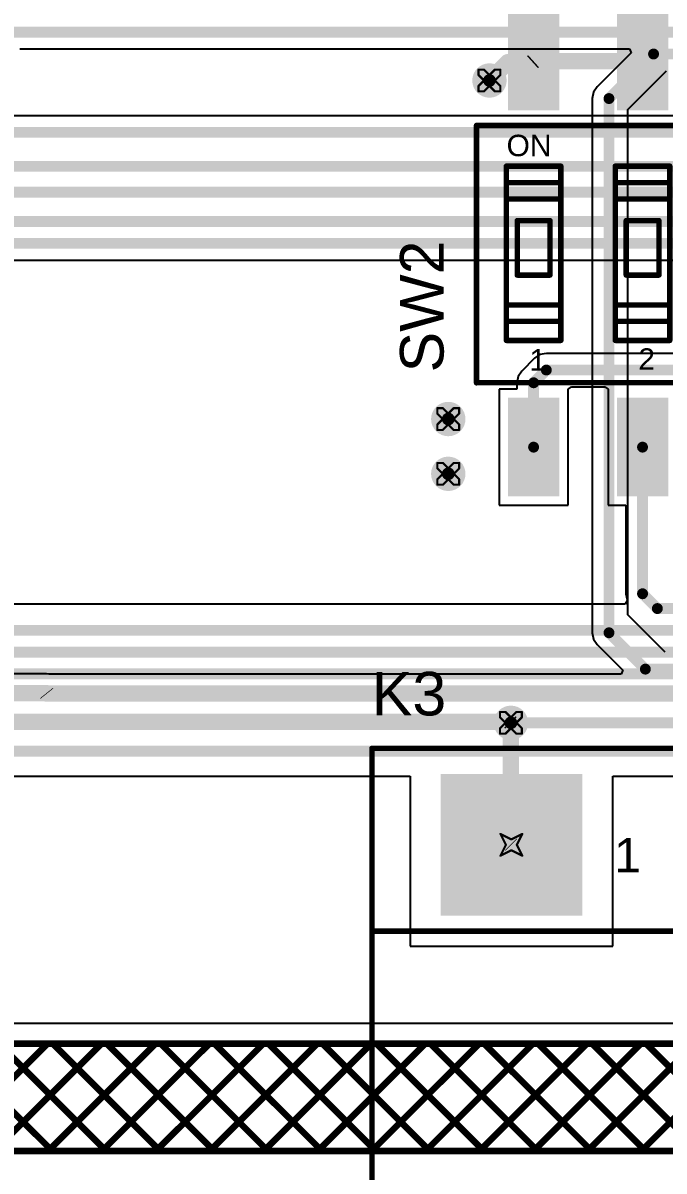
# Model space of a CAD drawing. Header units: inches. Extents: x 0 to 212, y 0 to 208.
# Drawn here: x 3.08 to 3.668, y 1.905 to 2.959 of the extents above; entities that cross this region are included whole.
import ezdxf

# ---------------------------------------------------------------- set-up
doc = ezdxf.new("R2010")
doc.units = ezdxf.units.IN
doc.header["$MEASUREMENT"] = 0
for name, color, linetype in [('Bottom Layer', 5, 'Continuous'), ('Bottom Overlay', 54, 'Continuous'), ('Bottom Solder', 6, 'Continuous'), ('Drill Drawing', 1, 'Continuous'), ('Multi-Layer', 9, 'Continuous'), ('Pad Holes', 156, 'Continuous'), ('Top Layer', 1, 'Continuous'), ('Top Overlay', 2, 'Continuous'), ('Top Paste', 8, 'Continuous'), ('Top Solder', 216, 'Continuous'), ('Via Holes', 16, 'Continuous')]:
    doc.layers.add(name, color=color, linetype=linetype)
doc.styles.add('Arial', font='', dxfattribs={"height": 0.2})
doc.styles.get('Arial').set_extended_font_data('Arial')

# ---------------------------------------------------------------- blocks, each defined once
blk = doc.blocks.new('DSIC02LSGET_22')
at = {"layer": 'Top Layer'}
for points in [[(-0.1339, 0.0717), (-0.1339, 0.0283), (-0.2205, 0.0283), (-0.2205, 0.0717)], [(0.2205, 0.0717), (0.2205, 0.0283), (0.1339, 0.0283), (0.1339, 0.0717)], [(-0.1339, -0.0283), (-0.1339, -0.0717), (-0.2205, -0.0717), (-0.2205, -0.0283)], [(0.2205, -0.0283), (0.2205, -0.0717), (0.1339, -0.0717), (0.1339, -0.0283)]]:
    blk.add_hatch(color=1, dxfattribs=at).paths.add_polyline_path(points)
at = {"layer": 'Top Paste'}
for points in [[(-0.1339, 0.0717), (-0.1339, 0.0283), (-0.2205, 0.0283), (-0.2205, 0.0717)], [(0.2205, 0.0717), (0.2205, 0.0283), (0.1339, 0.0283), (0.1339, 0.0717)], [(-0.1339, -0.0283), (-0.1339, -0.0717), (-0.2205, -0.0717), (-0.2205, -0.0283)], [(0.2205, -0.0283), (0.2205, -0.0717), (0.1339, -0.0717), (0.1339, -0.0283)]]:
    blk.add_hatch(color=8, dxfattribs=at).paths.add_polyline_path(points)
at = {"layer": 'Top Solder'}
for points in [[(-0.1319, 0.0736), (-0.1319, 0.0264), (-0.2224, 0.0264), (-0.2224, 0.0736)], [(0.2224, 0.0736), (0.2224, 0.0264), (0.1319, 0.0264), (0.1319, 0.0736)], [(-0.1319, -0.0264), (-0.1319, -0.0736), (-0.2224, -0.0736), (-0.2224, -0.0264)], [(0.2224, -0.0264), (0.2224, -0.0736), (0.1319, -0.0736), (0.1319, -0.0264)]]:
    blk.add_hatch(color=216, dxfattribs=at).paths.add_polyline_path(points)
at = {"layer": 'Top Overlay', "const_width": 0.005}
for points in [[(-0.1181, 0.1024), (0.1181, 0.1024)], [(-0.1181, 0.1024), (-0.1181, -0.0984)], [(0.1181, 0.1024), (0.1181, -0.0984)], [(-0.0793, 0.075), (0.0807, 0.075)], [(-0.0793, 0.075), (-0.0793, 0.025)], [(-0.0618, 0.075), (-0.0618, 0.025)], [(-0.0468, 0.075), (-0.0468, 0.025)], [(0.0507, 0.075), (0.0507, 0.025)], [(0.0657, 0.075), (0.0657, 0.025)], [(0.0807, 0.075), (0.0807, 0.025)], [(0.0307, 0.065), (-0.0193, 0.065)], [(-0.0193, 0.065), (-0.0193, 0.035)], [(0.0307, 0.065), (0.0307, 0.035)], [(0.0307, 0.035), (-0.0193, 0.035)], [(-0.0793, 0.025), (0.0807, 0.025)], [(-0.0793, -0.025), (0.0807, -0.025)], [(-0.0793, -0.025), (-0.0793, -0.075)], [(-0.0618, -0.025), (-0.0618, -0.075)], [(-0.0468, -0.025), (-0.0468, -0.075)], [(0.0507, -0.025), (0.0507, -0.075)], [(0.0657, -0.025), (0.0657, -0.075)], [(0.0807, -0.025), (0.0807, -0.075)], [(-0.0193, -0.035), (0.0307, -0.035)], [(-0.0193, -0.035), (-0.0193, -0.065)], [(0.0307, -0.035), (0.0307, -0.065)], [(-0.0193, -0.065), (0.0307, -0.065)], [(0.0807, -0.075), (-0.0793, -0.075)], [(-0.1181, -0.0984), (0.1181, -0.0984)]]:
    blk.add_lwpolyline(points, dxfattribs=at)
at = {"layer": 'Top Overlay', "const_width": 0.0025}
for points in [[(-0.1194, 0.1024, 1), (-0.1169, 0.1024, 1)], [(-0.1194, 0.1024, 1), (-0.1169, 0.1024, 1)], [(0.1169, 0.1024, 1), (0.1194, 0.1024, 1)], [(0.1169, 0.1024, 1), (0.1194, 0.1024, 1)], [(-0.0805, 0.075, 1), (-0.078, 0.075, 1)], [(-0.0805, 0.075, 1), (-0.078, 0.075, 1)], [(-0.063, 0.075, 1), (-0.0605, 0.075, 1)], [(-0.048, 0.075, 1), (-0.0455, 0.075, 1)], [(0.0495, 0.075, 1), (0.052, 0.075, 1)], [(0.0645, 0.075, 1), (0.067, 0.075, 1)], [(0.0795, 0.075, 1), (0.082, 0.075, 1)], [(0.0795, 0.075, 1), (0.082, 0.075, 1)], [(-0.0205, 0.065, 1), (-0.018, 0.065, 1)], [(-0.0205, 0.065, 1), (-0.018, 0.065, 1)], [(0.0295, 0.065, 1), (0.032, 0.065, 1)], [(0.0295, 0.065, 1), (0.032, 0.065, 1)], [(-0.0205, 0.035, 1), (-0.018, 0.035, 1)], [(-0.0205, 0.035, 1), (-0.018, 0.035, 1)], [(0.0295, 0.035, 1), (0.032, 0.035, 1)], [(0.0295, 0.035, 1), (0.032, 0.035, 1)], [(-0.0805, 0.025, 1), (-0.078, 0.025, 1)], [(-0.0805, 0.025, 1), (-0.078, 0.025, 1)], [(-0.063, 0.025, 1), (-0.0605, 0.025, 1)], [(-0.048, 0.025, 1), (-0.0455, 0.025, 1)], [(0.0495, 0.025, 1), (0.052, 0.025, 1)], [(0.0645, 0.025, 1), (0.067, 0.025, 1)], [(0.0795, 0.025, 1), (0.082, 0.025, 1)], [(0.0795, 0.025, 1), (0.082, 0.025, 1)], [(-0.0805, -0.025, 1), (-0.078, -0.025, 1)], [(-0.0805, -0.025, 1), (-0.078, -0.025, 1)], [(-0.063, -0.025, 1), (-0.0605, -0.025, 1)], [(-0.048, -0.025, 1), (-0.0455, -0.025, 1)], [(0.0495, -0.025, 1), (0.052, -0.025, 1)], [(0.0645, -0.025, 1), (0.067, -0.025, 1)], [(0.0795, -0.025, 1), (0.082, -0.025, 1)], [(0.0795, -0.025, 1), (0.082, -0.025, 1)], [(-0.0205, -0.035, 1), (-0.018, -0.035, 1)], [(-0.0205, -0.035, 1), (-0.018, -0.035, 1)], [(0.0295, -0.035, 1), (0.032, -0.035, 1)], [(0.0295, -0.035, 1), (0.032, -0.035, 1)], [(-0.0205, -0.065, 1), (-0.018, -0.065, 1)], [(-0.0205, -0.065, 1), (-0.018, -0.065, 1)], [(0.0295, -0.065, 1), (0.032, -0.065, 1)], [(0.0295, -0.065, 1), (0.032, -0.065, 1)], [(-0.0805, -0.075, 1), (-0.078, -0.075, 1)], [(-0.0805, -0.075, 1), (-0.078, -0.075, 1)], [(-0.063, -0.075, 1), (-0.0605, -0.075, 1)], [(-0.048, -0.075, 1), (-0.0455, -0.075, 1)], [(0.0495, -0.075, 1), (0.052, -0.075, 1)], [(0.0645, -0.075, 1), (0.067, -0.075, 1)], [(0.0795, -0.075, 1), (0.082, -0.075, 1)], [(0.0795, -0.075, 1), (0.082, -0.075, 1)], [(-0.1194, -0.0984, 1), (-0.1169, -0.0984, 1)], [(-0.1194, -0.0984, 1), (-0.1169, -0.0984, 1)], [(0.1169, -0.0984, 1), (0.1194, -0.0984, 1)], [(0.1169, -0.0984, 1), (0.1194, -0.0984, 1)]]:
    blk.add_lwpolyline(points, format="xyb", close=True, dxfattribs=at)
at = {"layer": 'Top Overlay', "style": 'Arial'}
for s, height, p in [('ON', 0.01969, (0.0899, 0.0748)), ('1', 0.0197, (-0.1069, 0.0539)), ('2', 0.0197, (-0.1062, -0.0461))]:
    blk.add_text(s, height=height, rotation=270, dxfattribs=at).set_placement(p)
blk = doc.blocks.new('G4A_1A_PE_DC24_94')
at = {"layer": 'Bottom Layer'}
blk.add_hatch(color=5, dxfattribs=at).paths.add_polyline_path([(-0.4094, 0.1732), (-0.5354, 0.1732), (-0.5354, 0.2992), (-0.4094, 0.2992)])
at = {"layer": 'Bottom Solder'}
blk.add_hatch(color=6, dxfattribs=at).paths.add_polyline_path([(-0.4074, 0.1712), (-0.5374, 0.1712), (-0.5374, 0.3012), (-0.4074, 0.3012)])
at = {"layer": 'Multi-Layer'}
blk.add_hatch(color=9, dxfattribs=at).paths.add_polyline_path([(-0.4094, 0.1732), (-0.5354, 0.1732), (-0.5354, 0.2992), (-0.4094, 0.2992)])
at = {"layer": 'Pad Holes'}
h = blk.add_hatch(color=7, dxfattribs=at)
edge = h.paths.add_edge_path()
edge.add_arc((-0.4724, 0.2362), 0.0354, 0, 360)
at = {"layer": 'Top Layer'}
blk.add_hatch(color=1, dxfattribs=at).paths.add_polyline_path([(-0.4094, 0.1732), (-0.5354, 0.1732), (-0.5354, 0.2992), (-0.4094, 0.2992)])
at = {"layer": 'Top Solder'}
blk.add_hatch(color=216, dxfattribs=at).paths.add_polyline_path([(-0.4074, 0.1712), (-0.5374, 0.1712), (-0.5374, 0.3012), (-0.4074, 0.3012)])
at = {"layer": 'Top Overlay', "const_width": 0.005}
for points in [[(-0.6004, -0.2169), (-0.6004, 0.3248)], [(-0.6004, 0.3248), (0.6004, 0.3248)], [(-0.6004, 0.1569), (0.6004, 0.1569)]]:
    blk.add_lwpolyline(points, dxfattribs=at)
at = {"layer": 'Top Overlay', "const_width": 0.0025}
for points in [[(-0.6016, 0.3248, 1), (-0.5991, 0.3248, 1)], [(-0.6017, 0.3248, 1), (-0.5992, 0.3248, 1)], [(-0.6016, 0.1569, 1), (-0.5991, 0.1569, 1)]]:
    blk.add_lwpolyline(points, format="xyb", close=True, dxfattribs=at)
at = {"layer": 'Top Overlay', "style": 'Arial'}
blk.add_text('1', height=0.0315, rotation=360, dxfattribs=at).set_placement((-0.3781, 0.2109))

msp = doc.modelspace()

# ---------------------------------------------------------------- hatches: boundary and pattern name
at = {"layer": 'Bottom Layer'}
h = msp.add_hatch(color=5, dxfattribs=at)
edge = h.paths.add_edge_path()
edge.add_arc((3.5078, 2.9058), 0.0118, 0, 360)
h = msp.add_hatch(color=5, dxfattribs=at)
edge = h.paths.add_edge_path()
edge.add_arc((3.47, 2.595), 0.0118, 0, 360)
h = msp.add_hatch(color=5, dxfattribs=at)
edge = h.paths.add_edge_path()
edge.add_arc((3.47, 2.5447), 0.0118, 0, 360)
h = msp.add_hatch(color=5, dxfattribs=at)
edge = h.paths.add_edge_path()
edge.add_arc((3.5275, 2.3161), 0.0118, 0, 360)
at = {"layer": 'Bottom Solder'}
h = msp.add_hatch(color=6, dxfattribs=at)
edge = h.paths.add_edge_path()
edge.add_arc((3.5078, 2.9058), 0.0158, 0, 360)
h = msp.add_hatch(color=6, dxfattribs=at)
edge = h.paths.add_edge_path()
edge.add_arc((3.47, 2.595), 0.0158, 0, 360)
h = msp.add_hatch(color=6, dxfattribs=at)
edge = h.paths.add_edge_path()
edge.add_arc((3.47, 2.5447), 0.0158, 0, 360)
h = msp.add_hatch(color=6, dxfattribs=at)
edge = h.paths.add_edge_path()
edge.add_arc((3.5275, 2.3161), 0.0158, 0, 360)
at = {"layer": 'Top Layer'}
h = msp.add_hatch(color=1, dxfattribs=at)
edge = h.paths.add_edge_path()
edge.add_arc((3.5078, 2.9058), 0.0118, 0, 360)
h = msp.add_hatch(color=1, dxfattribs=at)
edge = h.paths.add_edge_path()
edge.add_arc((3.47, 2.595), 0.0118, 0, 360)
h = msp.add_hatch(color=1, dxfattribs=at)
edge = h.paths.add_edge_path()
edge.add_arc((3.47, 2.5447), 0.0118, 0, 360)
h = msp.add_hatch(color=1, dxfattribs=at)
edge = h.paths.add_edge_path()
edge.add_arc((3.5275, 2.3161), 0.0118, 0, 360)
at = {"layer": 'Top Solder'}
h = msp.add_hatch(color=216, dxfattribs=at)
edge = h.paths.add_edge_path()
edge.add_arc((3.5078, 2.9058), 0.0158, 0, 360)
h = msp.add_hatch(color=216, dxfattribs=at)
edge = h.paths.add_edge_path()
edge.add_arc((3.47, 2.595), 0.0158, 0, 360)
h = msp.add_hatch(color=216, dxfattribs=at)
edge = h.paths.add_edge_path()
edge.add_arc((3.47, 2.5447), 0.0158, 0, 360)
h = msp.add_hatch(color=216, dxfattribs=at)
edge = h.paths.add_edge_path()
edge.add_arc((3.5275, 2.3161), 0.0158, 0, 360)
at = {"layer": 'Via Holes'}
h = msp.add_hatch(color=7, dxfattribs=at)
edge = h.paths.add_edge_path()
edge.add_arc((3.5078, 2.9058), 0.00591, 0, 360)
h = msp.add_hatch(color=7, dxfattribs=at)
edge = h.paths.add_edge_path()
edge.add_arc((3.47, 2.595), 0.00591, 0, 360)
h = msp.add_hatch(color=7, dxfattribs=at)
edge = h.paths.add_edge_path()
edge.add_arc((3.47, 2.5447), 0.00591, 0, 360)
h = msp.add_hatch(color=7, dxfattribs=at)
edge = h.paths.add_edge_path()
edge.add_arc((3.5275, 2.3161), 0.00591, 0, 360)

# ---------------------------------------------------------------- linework, layer by layer
at = {"layer": 'Bottom Layer'}
for p, q in [((3.0769, 2.9348), (3.6362, 2.9348)), ((3.6378, 2.9311), (3.6067, 2.9)), ((3.6362, 2.9348), (3.6378, 2.9311)), ((3.6347, 2.8793), (3.6702, 2.9148)), ((3.6067, 2.9), (3.6034, 2.8951)), ((3.6034, 2.8951), (3.6022, 2.8892)), ((3.6022, 2.8892), (3.6022, 2.3988)), ((3.6347, 2.4154), (3.6347, 2.8793)), ((3.6691, 2.381), (3.6347, 2.4154)), ((3.6022, 2.3988), (3.6034, 2.393)), ((3.6034, 2.393), (3.6067, 2.388)), ((3.6067, 2.388), (3.6303, 2.3645)), ((3.1012, 2.3612), (1.1087, 2.3612)), ((3.1033, 2.3608), (3.1012, 2.3612)), ((3.6303, 2.3645), (3.6287, 2.3608)), ((3.6287, 2.3608), (3.1033, 2.3608)), ((2.0272, 2.2671), (3.4349, 2.2671)), ((3.4349, 2.2671), (3.4349, 2.1111)), ((3.6209, 2.1111), (3.6209, 2.2671)), ((3.6209, 2.2671), (5.0287, 2.2671)), ((3.4349, 2.1111), (3.6209, 2.1111)), ((7.585, 2.04), (-0.12, 2.04))]:
    msp.add_line(p, q, dxfattribs=at)
for points, const_width in [([(3.0705, 2.9501), (4.4548, 2.9501)], 0.01), ([(3.6175, 2.8892), (3.6584, 2.9301)], 0.01), ([(3.6584, 2.9301), (4.4931, 2.9301)], 0.01), ([(3.6175, 2.3988), (3.6175, 2.8892)], 0.01), ([(3.6175, 2.3988), (3.6509, 2.3654)], 0.01), ([(3.6509, 2.3654), (6.7387, 2.3654)], 0.01), ([(1.0957, 2.3434), (3.1012, 2.3434)], 0.015), ([(3.1012, 2.3434), (3.1016, 2.3429)], 0.015), ([(3.1016, 2.3429), (5.103, 2.3429)], 0.015), ([(1.0196, 2.317), (3.5266, 2.317)], 0.015), ([(3.5266, 2.317), (3.5275, 2.3161)], 0.015), ([(3.5275, 2.2045), (3.5275, 2.3161)], 0.015), ([(3.5275, 2.2045), (3.5279, 2.2041)], 0.015)]:
    msp.add_lwpolyline(points, dxfattribs=dict(at, const_width=const_width))
for points, const_width in [([(3.6559, 2.9301, 1), (3.6609, 2.9301, 1)], 0.005), ([(3.6559, 2.9301, 1), (3.6609, 2.9301, 1)], 0.005), ([(3.615, 2.8892, 1), (3.62, 2.8892, 1)], 0.005), ([(3.615, 2.8892, 1), (3.62, 2.8892, 1)], 0.005), ([(3.615, 2.3988, 1), (3.62, 2.3988, 1)], 0.005), ([(3.615, 2.3988, 1), (3.62, 2.3988, 1)], 0.005), ([(3.6484, 2.3654, 1), (3.6534, 2.3654, 1)], 0.005), ([(3.6484, 2.3654, 1), (3.6534, 2.3654, 1)], 0.005), ([(3.0974, 2.3434, 1), (3.1049, 2.3434, 1)], 0.0075), ([(3.0974, 2.3434, 1), (3.1049, 2.3434, 1)], 0.0075), ([(3.0978, 2.3429, 1), (3.1053, 2.3429, 1)], 0.0075), ([(3.0978, 2.3429, 1), (3.1053, 2.3429, 1)], 0.0075), ([(3.5228, 2.317, 1), (3.5303, 2.317, 1)], 0.0075), ([(3.5228, 2.317, 1), (3.5303, 2.317, 1)], 0.0075), ([(3.5237, 2.3161, 1), (3.5312, 2.3161, 1)], 0.0075), ([(3.5237, 2.3161, 1), (3.5312, 2.3161, 1)], 0.0075), ([(3.5237, 2.2045, 1), (3.5312, 2.2045, 1)], 0.0075), ([(3.5237, 2.2045, 1), (3.5312, 2.2045, 1)], 0.0075), ([(3.5242, 2.2041, 1), (3.5317, 2.2041, 1)], 0.0075)]:
    msp.add_lwpolyline(points, format="xyb", close=True, dxfattribs=dict(at, const_width=const_width))
at = {"layer": 'Bottom Overlay', "const_width": 0.006}
for points in [[(-0.122, 2.0216), (8.075, 2.0216)], [(3.0037, 1.923), (3.1023, 2.0216)], [(3.008, 2.0216), (3.1066, 1.923)], [(3.0532, 1.923), (3.1518, 2.0216)], [(3.0575, 2.0216), (3.1561, 1.923)], [(3.1027, 1.923), (3.2013, 2.0216)], [(3.107, 2.0216), (3.2056, 1.923)], [(3.1522, 1.923), (3.2508, 2.0216)], [(3.1565, 2.0216), (3.2551, 1.923)], [(3.2017, 1.923), (3.3003, 2.0216)], [(3.206, 2.0216), (3.3046, 1.923)], [(3.2512, 1.923), (3.3498, 2.0216)], [(3.2555, 2.0216), (3.3541, 1.923)], [(3.3007, 1.923), (3.3993, 2.0216)], [(3.305, 2.0216), (3.4036, 1.923)], [(3.3502, 1.923), (3.4488, 2.0216)], [(3.3545, 2.0216), (3.4531, 1.923)], [(3.3997, 1.923), (3.4983, 2.0216)], [(3.404, 2.0216), (3.5026, 1.923)], [(3.4492, 1.923), (3.5478, 2.0216)], [(3.4535, 2.0216), (3.5521, 1.923)], [(3.4987, 1.923), (3.5973, 2.0216)], [(3.503, 2.0216), (3.6016, 1.923)], [(3.5482, 1.923), (3.6468, 2.0216)], [(3.5525, 2.0216), (3.6511, 1.923)], [(3.5977, 1.923), (3.6963, 2.0216)], [(3.602, 2.0216), (3.7006, 1.923)], [(3.6472, 1.923), (3.7458, 2.0216)], [(3.6515, 2.0216), (3.7501, 1.923)], [(-0.122, 1.923), (8.075, 1.923)]]:
    msp.add_lwpolyline(points, dxfattribs=at)
at = {"layer": 'Bottom Overlay', "const_width": 0.003}
for points in [[(3.1008, 2.0216, 1), (3.1038, 2.0216, 1)], [(3.1055, 2.0216, 1), (3.1085, 2.0216, 1)], [(3.1503, 2.0216, 1), (3.1533, 2.0216, 1)], [(3.155, 2.0216, 1), (3.158, 2.0216, 1)], [(3.1998, 2.0216, 1), (3.2028, 2.0216, 1)], [(3.2045, 2.0216, 1), (3.2075, 2.0216, 1)], [(3.2493, 2.0216, 1), (3.2523, 2.0216, 1)], [(3.254, 2.0216, 1), (3.257, 2.0216, 1)], [(3.2988, 2.0216, 1), (3.3018, 2.0216, 1)], [(3.3035, 2.0216, 1), (3.3065, 2.0216, 1)], [(3.3483, 2.0216, 1), (3.3513, 2.0216, 1)], [(3.353, 2.0216, 1), (3.356, 2.0216, 1)], [(3.3978, 2.0216, 1), (3.4008, 2.0216, 1)], [(3.4025, 2.0216, 1), (3.4055, 2.0216, 1)], [(3.4473, 2.0216, 1), (3.4503, 2.0216, 1)], [(3.452, 2.0216, 1), (3.455, 2.0216, 1)], [(3.4968, 2.0216, 1), (3.4998, 2.0216, 1)], [(3.5015, 2.0216, 1), (3.5045, 2.0216, 1)], [(3.5463, 2.0216, 1), (3.5493, 2.0216, 1)], [(3.551, 2.0216, 1), (3.554, 2.0216, 1)], [(3.5958, 2.0216, 1), (3.5988, 2.0216, 1)], [(3.6005, 2.0216, 1), (3.6035, 2.0216, 1)], [(3.6453, 2.0216, 1), (3.6483, 2.0216, 1)], [(3.65, 2.0216, 1), (3.653, 2.0216, 1)], [(3.1012, 1.923, 1), (3.1042, 1.923, 1)], [(3.1051, 1.923, 1), (3.1081, 1.923, 1)], [(3.1507, 1.923, 1), (3.1537, 1.923, 1)], [(3.1546, 1.923, 1), (3.1576, 1.923, 1)], [(3.2002, 1.923, 1), (3.2032, 1.923, 1)], [(3.2041, 1.923, 1), (3.2071, 1.923, 1)], [(3.2497, 1.923, 1), (3.2527, 1.923, 1)], [(3.2536, 1.923, 1), (3.2566, 1.923, 1)], [(3.2992, 1.923, 1), (3.3022, 1.923, 1)], [(3.3031, 1.923, 1), (3.3061, 1.923, 1)], [(3.3487, 1.923, 1), (3.3517, 1.923, 1)], [(3.3526, 1.923, 1), (3.3556, 1.923, 1)], [(3.3982, 1.923, 1), (3.4012, 1.923, 1)], [(3.4021, 1.923, 1), (3.4051, 1.923, 1)], [(3.4477, 1.923, 1), (3.4507, 1.923, 1)], [(3.4516, 1.923, 1), (3.4546, 1.923, 1)], [(3.4972, 1.923, 1), (3.5002, 1.923, 1)], [(3.5011, 1.923, 1), (3.5041, 1.923, 1)], [(3.5467, 1.923, 1), (3.5497, 1.923, 1)], [(3.5506, 1.923, 1), (3.5536, 1.923, 1)], [(3.5962, 1.923, 1), (3.5992, 1.923, 1)], [(3.6001, 1.923, 1), (3.6031, 1.923, 1)], [(3.6457, 1.923, 1), (3.6487, 1.923, 1)], [(3.6496, 1.923, 1), (3.6526, 1.923, 1)]]:
    msp.add_lwpolyline(points, format="xyb", close=True, dxfattribs=at)
at = {"layer": 'Drill Drawing', "const_width": 0.002}
for points in [[(3.4978, 2.9108), (3.4978, 2.9158)], [(3.4978, 2.9158), (3.5028, 2.9158)], [(3.4978, 2.9108), (3.5028, 2.9058)], [(3.5028, 2.9158), (3.5078, 2.9108)], [(3.5078, 2.9108), (3.5128, 2.9158)], [(3.5128, 2.9158), (3.5178, 2.9158)], [(3.5128, 2.9058), (3.5178, 2.9108)], [(3.5178, 2.9108), (3.5178, 2.9158)], [(3.4978, 2.9008), (3.5028, 2.9058)], [(3.4978, 2.8958), (3.4978, 2.9008)], [(3.5028, 2.8958), (3.5078, 2.9008)], [(3.5078, 2.9008), (3.5128, 2.8958)], [(3.5128, 2.9058), (3.5178, 2.9008)], [(3.5178, 2.8958), (3.5178, 2.9008)], [(3.4978, 2.8958), (3.5028, 2.8958)], [(3.5128, 2.8958), (3.5178, 2.8958)], [(3.46, 2.6), (3.46, 2.605)], [(3.46, 2.605), (3.465, 2.605)], [(3.465, 2.605), (3.47, 2.6)], [(3.47, 2.6), (3.475, 2.605)], [(3.475, 2.605), (3.48, 2.605)], [(3.48, 2.6), (3.48, 2.605)], [(3.46, 2.6), (3.465, 2.595)], [(3.46, 2.59), (3.465, 2.595)], [(3.475, 2.595), (3.48, 2.6)], [(3.475, 2.595), (3.48, 2.59)], [(3.46, 2.585), (3.46, 2.59)], [(3.46, 2.585), (3.465, 2.585)], [(3.465, 2.585), (3.47, 2.59)], [(3.47, 2.59), (3.475, 2.585)], [(3.475, 2.585), (3.48, 2.585)], [(3.48, 2.585), (3.48, 2.59)], [(3.46, 2.5497), (3.46, 2.5547)], [(3.46, 2.5547), (3.465, 2.5547)], [(3.46, 2.5497), (3.465, 2.5447)], [(3.465, 2.5547), (3.47, 2.5497)], [(3.47, 2.5497), (3.475, 2.5547)], [(3.475, 2.5547), (3.48, 2.5547)], [(3.475, 2.5447), (3.48, 2.5497)], [(3.48, 2.5497), (3.48, 2.5547)], [(3.46, 2.5397), (3.465, 2.5447)], [(3.46, 2.5347), (3.46, 2.5397)], [(3.465, 2.5347), (3.47, 2.5397)], [(3.47, 2.5397), (3.475, 2.5347)], [(3.475, 2.5447), (3.48, 2.5397)], [(3.48, 2.5347), (3.48, 2.5397)], [(3.46, 2.5347), (3.465, 2.5347)], [(3.475, 2.5347), (3.48, 2.5347)], [(3.5175, 2.3211), (3.5175, 2.3261)], [(3.5175, 2.3261), (3.5225, 2.3261)], [(3.5175, 2.3211), (3.5225, 2.3161)], [(3.5225, 2.3261), (3.5275, 2.3211)], [(3.5275, 2.3211), (3.5325, 2.3261)], [(3.5325, 2.3261), (3.5375, 2.3261)], [(3.5325, 2.3161), (3.5375, 2.3211)], [(3.5375, 2.3211), (3.5375, 2.3261)], [(3.5175, 2.3111), (3.5225, 2.3161)], [(3.5175, 2.3061), (3.5175, 2.3111)], [(3.5225, 2.3061), (3.5275, 2.3111)], [(3.5275, 2.3111), (3.5325, 2.3061)], [(3.5325, 2.3161), (3.5375, 2.3111)], [(3.5375, 2.3061), (3.5375, 2.3111)], [(3.5175, 2.3061), (3.5225, 2.3061)], [(3.5325, 2.3061), (3.5375, 2.3061)], [(3.5179, 2.2141), (3.5279, 2.2091)], [(3.5179, 2.2141), (3.5229, 2.2041)], [(3.5279, 2.2091), (3.5379, 2.2141)], [(3.5329, 2.2041), (3.5379, 2.2141)], [(3.5179, 2.1941), (3.5229, 2.2041)], [(3.5329, 2.2041), (3.5379, 2.1941)], [(3.5179, 2.1941), (3.5279, 2.1991)], [(3.5279, 2.1991), (3.5379, 2.1941)]]:
    msp.add_lwpolyline(points, dxfattribs=at)
at = {"layer": 'Drill Drawing', "const_width": 0.001}
for points in [[(3.4973, 2.9158, 1), (3.4983, 2.9158, 1)], [(3.4973, 2.9158, 1), (3.4983, 2.9158, 1)], [(3.4973, 2.9108, 1), (3.4983, 2.9108, 1)], [(3.4973, 2.9108, 1), (3.4983, 2.9108, 1)], [(3.5023, 2.9158, 1), (3.5033, 2.9158, 1)], [(3.5023, 2.9158, 1), (3.5033, 2.9158, 1)], [(3.5073, 2.9108, 1), (3.5083, 2.9108, 1)], [(3.5073, 2.9108, 1), (3.5083, 2.9108, 1)], [(3.5123, 2.9158, 1), (3.5133, 2.9158, 1)], [(3.5123, 2.9158, 1), (3.5133, 2.9158, 1)], [(3.5173, 2.9158, 1), (3.5183, 2.9158, 1)], [(3.5173, 2.9158, 1), (3.5183, 2.9158, 1)], [(3.5173, 2.9108, 1), (3.5183, 2.9108, 1)], [(3.5173, 2.9108, 1), (3.5183, 2.9108, 1)], [(3.4973, 2.9008, 1), (3.4983, 2.9008, 1)], [(3.4973, 2.9008, 1), (3.4983, 2.9008, 1)], [(3.5023, 2.9058, 1), (3.5033, 2.9058, 1)], [(3.5023, 2.9058, 1), (3.5033, 2.9058, 1)], [(3.5073, 2.9008, 1), (3.5083, 2.9008, 1)], [(3.5073, 2.9008, 1), (3.5083, 2.9008, 1)], [(3.5123, 2.9058, 1), (3.5133, 2.9058, 1)], [(3.5123, 2.9058, 1), (3.5133, 2.9058, 1)], [(3.5173, 2.9008, 1), (3.5183, 2.9008, 1)], [(3.5173, 2.9008, 1), (3.5183, 2.9008, 1)], [(3.4973, 2.8958, 1), (3.4983, 2.8958, 1)], [(3.4973, 2.8958, 1), (3.4983, 2.8958, 1)], [(3.5023, 2.8958, 1), (3.5033, 2.8958, 1)], [(3.5023, 2.8958, 1), (3.5033, 2.8958, 1)], [(3.5123, 2.8958, 1), (3.5133, 2.8958, 1)], [(3.5123, 2.8958, 1), (3.5133, 2.8958, 1)], [(3.5173, 2.8958, 1), (3.5183, 2.8958, 1)], [(3.5173, 2.8958, 1), (3.5183, 2.8958, 1)], [(3.4595, 2.605, 1), (3.4605, 2.605, 1)], [(3.4595, 2.605, 1), (3.4605, 2.605, 1)], [(3.4645, 2.605, 1), (3.4655, 2.605, 1)], [(3.4645, 2.605, 1), (3.4655, 2.605, 1)], [(3.4745, 2.605, 1), (3.4755, 2.605, 1)], [(3.4745, 2.605, 1), (3.4755, 2.605, 1)], [(3.4795, 2.605, 1), (3.4805, 2.605, 1)], [(3.4795, 2.605, 1), (3.4805, 2.605, 1)], [(3.4595, 2.6, 1), (3.4605, 2.6, 1)], [(3.4595, 2.6, 1), (3.4605, 2.6, 1)], [(3.4645, 2.595, 1), (3.4655, 2.595, 1)], [(3.4645, 2.595, 1), (3.4655, 2.595, 1)], [(3.4695, 2.6, 1), (3.4705, 2.6, 1)], [(3.4695, 2.6, 1), (3.4705, 2.6, 1)], [(3.4745, 2.595, 1), (3.4755, 2.595, 1)], [(3.4745, 2.595, 1), (3.4755, 2.595, 1)], [(3.4795, 2.6, 1), (3.4805, 2.6, 1)], [(3.4795, 2.6, 1), (3.4805, 2.6, 1)], [(3.4595, 2.59, 1), (3.4605, 2.59, 1)], [(3.4595, 2.59, 1), (3.4605, 2.59, 1)], [(3.4595, 2.585, 1), (3.4605, 2.585, 1)], [(3.4595, 2.585, 1), (3.4605, 2.585, 1)], [(3.4645, 2.585, 1), (3.4655, 2.585, 1)], [(3.4645, 2.585, 1), (3.4655, 2.585, 1)], [(3.4695, 2.59, 1), (3.4705, 2.59, 1)], [(3.4695, 2.59, 1), (3.4705, 2.59, 1)], [(3.4745, 2.585, 1), (3.4755, 2.585, 1)], [(3.4745, 2.585, 1), (3.4755, 2.585, 1)], [(3.4795, 2.59, 1), (3.4805, 2.59, 1)], [(3.4795, 2.59, 1), (3.4805, 2.59, 1)], [(3.4795, 2.585, 1), (3.4805, 2.585, 1)], [(3.4795, 2.585, 1), (3.4805, 2.585, 1)], [(3.4595, 2.5547, 1), (3.4605, 2.5547, 1)], [(3.4595, 2.5547, 1), (3.4605, 2.5547, 1)], [(3.4595, 2.5497, 1), (3.4605, 2.5497, 1)], [(3.4595, 2.5497, 1), (3.4605, 2.5497, 1)], [(3.4645, 2.5547, 1), (3.4655, 2.5547, 1)], [(3.4645, 2.5547, 1), (3.4655, 2.5547, 1)], [(3.4695, 2.5497, 1), (3.4705, 2.5497, 1)], [(3.4695, 2.5497, 1), (3.4705, 2.5497, 1)], [(3.4745, 2.5547, 1), (3.4755, 2.5547, 1)], [(3.4745, 2.5547, 1), (3.4755, 2.5547, 1)], [(3.4795, 2.5547, 1), (3.4805, 2.5547, 1)], [(3.4795, 2.5547, 1), (3.4805, 2.5547, 1)], [(3.4795, 2.5497, 1), (3.4805, 2.5497, 1)], [(3.4795, 2.5497, 1), (3.4805, 2.5497, 1)], [(3.4595, 2.5397, 1), (3.4605, 2.5397, 1)], [(3.4595, 2.5397, 1), (3.4605, 2.5397, 1)], [(3.4645, 2.5447, 1), (3.4655, 2.5447, 1)], [(3.4645, 2.5447, 1), (3.4655, 2.5447, 1)], [(3.4695, 2.5397, 1), (3.4705, 2.5397, 1)], [(3.4695, 2.5397, 1), (3.4705, 2.5397, 1)], [(3.4745, 2.5447, 1), (3.4755, 2.5447, 1)], [(3.4745, 2.5447, 1), (3.4755, 2.5447, 1)], [(3.4795, 2.5397, 1), (3.4805, 2.5397, 1)], [(3.4795, 2.5397, 1), (3.4805, 2.5397, 1)], [(3.4595, 2.5347, 1), (3.4605, 2.5347, 1)], [(3.4595, 2.5347, 1), (3.4605, 2.5347, 1)], [(3.4645, 2.5347, 1), (3.4655, 2.5347, 1)], [(3.4645, 2.5347, 1), (3.4655, 2.5347, 1)], [(3.4745, 2.5347, 1), (3.4755, 2.5347, 1)], [(3.4745, 2.5347, 1), (3.4755, 2.5347, 1)], [(3.4795, 2.5347, 1), (3.4805, 2.5347, 1)], [(3.4795, 2.5347, 1), (3.4805, 2.5347, 1)], [(3.517, 2.3261, 1), (3.518, 2.3261, 1)], [(3.517, 2.3261, 1), (3.518, 2.3261, 1)], [(3.517, 2.3211, 1), (3.518, 2.3211, 1)], [(3.517, 2.3211, 1), (3.518, 2.3211, 1)], [(3.522, 2.3261, 1), (3.523, 2.3261, 1)], [(3.522, 2.3261, 1), (3.523, 2.3261, 1)], [(3.527, 2.3211, 1), (3.528, 2.3211, 1)], [(3.527, 2.3211, 1), (3.528, 2.3211, 1)], [(3.532, 2.3261, 1), (3.533, 2.3261, 1)], [(3.532, 2.3261, 1), (3.533, 2.3261, 1)], [(3.537, 2.3261, 1), (3.538, 2.3261, 1)], [(3.537, 2.3261, 1), (3.538, 2.3261, 1)], [(3.537, 2.3211, 1), (3.538, 2.3211, 1)], [(3.537, 2.3211, 1), (3.538, 2.3211, 1)], [(3.517, 2.3111, 1), (3.518, 2.3111, 1)], [(3.517, 2.3111, 1), (3.518, 2.3111, 1)], [(3.522, 2.3161, 1), (3.523, 2.3161, 1)], [(3.522, 2.3161, 1), (3.523, 2.3161, 1)], [(3.527, 2.3111, 1), (3.528, 2.3111, 1)], [(3.527, 2.3111, 1), (3.528, 2.3111, 1)], [(3.532, 2.3161, 1), (3.533, 2.3161, 1)], [(3.532, 2.3161, 1), (3.533, 2.3161, 1)], [(3.537, 2.3111, 1), (3.538, 2.3111, 1)], [(3.537, 2.3111, 1), (3.538, 2.3111, 1)], [(3.517, 2.3061, 1), (3.518, 2.3061, 1)], [(3.517, 2.3061, 1), (3.518, 2.3061, 1)], [(3.522, 2.3061, 1), (3.523, 2.3061, 1)], [(3.522, 2.3061, 1), (3.523, 2.3061, 1)], [(3.532, 2.3061, 1), (3.533, 2.3061, 1)], [(3.532, 2.3061, 1), (3.533, 2.3061, 1)], [(3.537, 2.3061, 1), (3.538, 2.3061, 1)], [(3.537, 2.3061, 1), (3.538, 2.3061, 1)], [(3.5174, 2.2141, 1), (3.5184, 2.2141, 1)], [(3.5174, 2.2141, 1), (3.5184, 2.2141, 1)], [(3.5374, 2.2141, 1), (3.5384, 2.2141, 1)], [(3.5374, 2.2141, 1), (3.5384, 2.2141, 1)], [(3.5224, 2.2041, 1), (3.5234, 2.2041, 1)], [(3.5224, 2.2041, 1), (3.5234, 2.2041, 1)], [(3.5274, 2.2091, 1), (3.5284, 2.2091, 1)], [(3.5274, 2.2091, 1), (3.5284, 2.2091, 1)], [(3.5324, 2.2041, 1), (3.5334, 2.2041, 1)], [(3.5324, 2.2041, 1), (3.5334, 2.2041, 1)], [(3.5174, 2.1941, 1), (3.5184, 2.1941, 1)], [(3.5174, 2.1941, 1), (3.5184, 2.1941, 1)], [(3.5274, 2.1991, 1), (3.5284, 2.1991, 1)], [(3.5274, 2.1991, 1), (3.5284, 2.1991, 1)], [(3.5374, 2.1941, 1), (3.5384, 2.1941, 1)], [(3.5374, 2.1941, 1), (3.5384, 2.1941, 1)]]:
    msp.add_lwpolyline(points, format="xyb", close=True, dxfattribs=at)
at = {"layer": 'Top Layer'}
for p, q in [((3.9933, 2.8735), (2.9328, 2.8735)), ((2.4279, 2.741), (4.03, 2.741)), ((3.5492, 2.6508), (3.5375, 2.6391)), ((3.5541, 2.6541), (3.5492, 2.6508)), ((3.56, 2.6553), (3.5541, 2.6541)), ((3.685, 2.6553), (3.56, 2.6553)), ((3.5375, 2.6391), (3.5342, 2.6342)), ((3.5342, 2.6342), (3.533, 2.6283)), ((3.533, 2.6283), (3.533, 2.6225)), ((3.58, 2.6225), (3.5831, 2.6247)), ((3.5831, 2.6247), (3.6136, 2.6247)), ((3.6136, 2.6247), (3.6166, 2.6225)), ((3.533, 2.6225), (3.5166, 2.6225)), ((3.5166, 2.6225), (3.5166, 2.5159)), ((3.58, 2.5159), (3.58, 2.6225)), ((3.6166, 2.6225), (3.6166, 2.5159)), ((3.5166, 2.5159), (3.58, 2.5159)), ((3.6166, 2.5159), (3.633, 2.5159)), ((3.633, 2.5159), (3.633, 2.4346)), ((3.6324, 2.425), (2.4003, 2.425)), ((3.6341, 2.4281), (3.6324, 2.425)), ((3.633, 2.4346), (3.6341, 2.429)), ((3.6341, 2.429), (3.6341, 2.4281))]:
    msp.add_line(p, q, dxfattribs=at)
for points, const_width in [([(3.5473, 2.9226), (3.5483, 2.9235)], 0.015), ([(3.5483, 2.9235), (3.6483, 2.9235)], 0.015), ([(3.5078, 2.9058), (3.5246, 2.9226)], 0.015), ([(3.5246, 2.9226), (3.5473, 2.9226)], 0.015), ([(2.6948, 2.8582), (3.9997, 2.8582)], 0.01), ([(2.6605, 2.827), (3.7393, 2.827)], 0.01), ([(2.5084, 2.8032), (3.7116, 2.8032)], 0.01), ([(2.4589, 2.7763), (4.0204, 2.7763)], 0.01), ([(2.4279, 2.7563), (4.03, 2.7563)], 0.01), ([(3.5483, 2.6283), (3.56, 2.64)], 0.01), ([(3.56, 2.64), (3.685, 2.64)], 0.01), ([(3.5483, 2.5692), (3.5483, 2.6283)], 0.01), ([(3.6483, 2.4346), (3.6483, 2.5692)], 0.01), ([(3.6483, 2.4346), (3.6619, 2.421)], 0.01), ([(3.6619, 2.421), (4.0908, 2.421)], 0.01), ([(2.4028, 2.401), (4.279, 2.401)], 0.01), ([(2.2563, 2.381), (4.3182, 2.381)], 0.01), ([(2.248, 2.361), (5.0497, 2.361)], 0.01), ([(3.5275, 2.3161), (5.0761, 2.3161)], 0.01), ([(2.0202, 2.29), (5.0845, 2.29)], 0.01)]:
    msp.add_lwpolyline(points, dxfattribs=dict(at, const_width=const_width))
for points, const_width in [([(3.5446, 2.9235, 1), (3.5521, 2.9235, 1)], 0.0075), ([(3.5446, 2.9235, 1), (3.5521, 2.9235, 1)], 0.0075), ([(3.6446, 2.9235, 1), (3.6521, 2.9235, 1)], 0.0075), ([(3.5208, 2.9226, 1), (3.5283, 2.9226, 1)], 0.0075), ([(3.5208, 2.9226, 1), (3.5283, 2.9226, 1)], 0.0075), ([(3.5436, 2.9226, 1), (3.5511, 2.9226, 1)], 0.0075), ([(3.5436, 2.9226, 1), (3.5511, 2.9226, 1)], 0.0075), ([(3.5041, 2.9058, 1), (3.5116, 2.9058, 1)], 0.0075), ([(3.5575, 2.64, 1), (3.5625, 2.64, 1)], 0.005), ([(3.5575, 2.64, 1), (3.5625, 2.64, 1)], 0.005), ([(3.5458, 2.6283, 1), (3.5508, 2.6283, 1)], 0.005), ([(3.5458, 2.6283, 1), (3.5508, 2.6283, 1)], 0.005), ([(3.5458, 2.5692, 1), (3.5508, 2.5692, 1)], 0.005), ([(3.6458, 2.5692, 1), (3.6508, 2.5692, 1)], 0.005), ([(3.6458, 2.4346, 1), (3.6508, 2.4346, 1)], 0.005), ([(3.6458, 2.4346, 1), (3.6508, 2.4346, 1)], 0.005), ([(3.6594, 2.421, 1), (3.6644, 2.421, 1)], 0.005), ([(3.6594, 2.421, 1), (3.6644, 2.421, 1)], 0.005), ([(3.525, 2.3161, 1), (3.53, 2.3161, 1)], 0.005)]:
    msp.add_lwpolyline(points, format="xyb", close=True, dxfattribs=dict(at, const_width=const_width))

# ---------------------------------------------------------------- block references
at = {"rotation": 90}
msp.add_blockref('DSIC02LSGET_22', (3.5983, 2.7464), dxfattribs=at)
msp.add_blockref('G4A_1A_PE_DC24_94', (4.0004, 1.9679))

# ---------------------------------------------------------------- texts
at = {"layer": 'Top Overlay', "style": 'Arial'}
msp.add_text('SW2', height=0.04, rotation=90, dxfattribs=at).set_placement((3.4657, 2.6378))
msp.add_text('K3', height=0.04, dxfattribs=at).set_placement((3.3998, 2.3229))

doc.saveas('drawing.dxf')
